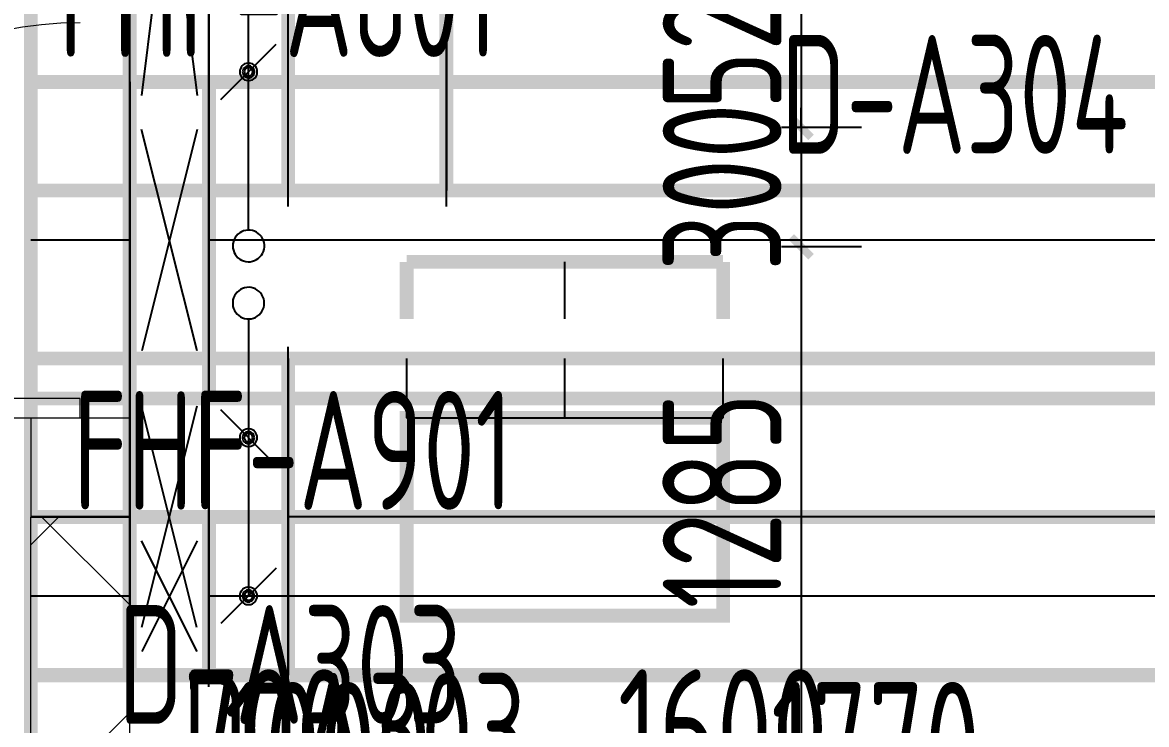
# Model space of a CAD drawing. Extents: x 4 to 13611208, y -605838 to 574722.
# Drawn here: x 13248726 to 13251567, y 198185 to 199960 of the extents above; entities that cross this region are included whole.
import ezdxf

# ---------------------------------------------------------------- set-up
doc = ezdxf.new("R2010")
doc.units = 0
doc.header["$LTSCALE"] = 1000
doc.header["$MEASUREMENT"] = 0
doc.linetypes.add('CENTER2', pattern=[28.575, 19.05, -3.175, 3.175, -3.175])
doc.linetypes.add('DASH', pattern=[0.35, 0.25, -0.1])
for name, color, linetype in [('DUCT-D-P标注', 7, 'Continuous'), ('DUCT-K-P中心线', 5, 'CENTER2'), ('DUCT-K-P标注', 7, 'Continuous'), ('DUCT-K-P法兰', 2, 'Continuous'), ('DUCT-K-P管', 191, 'Continuous'), ('DUCT-K-P管端线', 2, 'Continuous'), ('DUCT-K-P阀门', 7, 'Continuous'), ('DUCT-X-P标注', 7, 'Continuous'), ('DUCT-X-S中心线', 5, 'CENTER2'), ('DUCT-X-S标注', 7, 'Continuous'), ('DUCT-X-S法兰', 4, 'Continuous'), ('DUCT-X-S管', 3, 'Continuous'), ('DUCT-X-S管端线', 4, 'Continuous'), ('DUCT-X-S阀门', 7, 'Continuous'), ('Hvac-Hide', 8, 'Continuous'), ('SXT-标注', 7, 'Continuous')]:
    doc.layers.add(name, color=color, linetype=linetype)
doc.layers.add('建筑底图', color=8, linetype='Continuous', lineweight=13)
doc.styles.add('67', font='gbenor.shx', dxfattribs={"width": 0.7, "bigfont": 'hztxt.shx'})
doc.styles.add('du', font='gbenor.shx', dxfattribs={"width": 0.8, "bigfont": 'hztxt.shx'})
doc.dimstyles.new('67', dxfattribs={"dimscale": 100, "dimtxt": 3, "dimasz": 0.5, "dimexe": 0.5, "dimexo": 2, "dimgap": 0.5, "dimtad": 2, "dimdec": 0, "dimrnd": 5, "dimzin": 0, "dimdsep": 46, "dimtxsty": 'du', "dimblk": 'ARCHTICK', "dimcen": 0, "dimdle": 0.5, "dimclrd": 256, "dimclre": 256, "dimclrt": 256, "dimazin": 0, "dimtfac": 1, "dimtdec": 0, "dimtix": 1, "dimtmove": 2, "dimatfit": 3, "dimfxl": 100, "dimtolj": 1, "dimtzin": 0, "dimlwd": -1, "dimlwe": -1, "dimarcsym": 0})

# ---------------------------------------------------------------- blocks, each defined once
blk = doc.blocks.new('$DorLib2D$00000001')
for p, q in [((0.45, 0.975), (0.5, 0.975)), ((0.45, 0), (0.45, 0.975)), ((0.5, 0), (0.5, 0.975)), ((0.5, 0), (0.45, 0))]:
    blk.add_line(p, q)
at = {"lineweight": 13}
blk.add_arc((0.475, 0), 0.975, 91.4693, 180, dxfattribs=at)
blk = doc.blocks.new('_FZH')
blk.add_lwpolyline([(-0.5, -0.5), (0.5, -0.5), (0.5, 0.5), (-0.5, 0.5)], close=True)
blk = doc.blocks.new('fexeddd')
at = {"layer": 'DUCT-X-P标注', "style": '67', "width": 0.75}
blk.add_attdef('5', (1914438.9, -211969.3), '', height=300, dxfattribs=at)
blk = doc.blocks.new('_ArchTick')
at = {"color": 0, "linetype": 'ByBlock', "const_width": 0.4}
blk.add_lwpolyline([(-0.5, -0.5), (0.5, 0.5)], dxfattribs=at)
blk = doc.blocks.new('*D841')
at = {"layer": 'DUCT-X-P标注', "transparency": 16777216}
for p, q in [((13248997.4, 197854.5), (13248997.4, 197992.5)), ((13249998.3, 197854.5), (13249998.3, 197992.5)), ((13248947.4, 197942.5), (13250048.3, 197942.5))]:
    blk.add_line(p, q, dxfattribs=at)
at = {"layer": 'DUCT-X-P标注', "transparency": 16777216, "xscale": 50, "yscale": 50, "zscale": 50, "rotation": 180}
blk.add_blockref('_ArchTick', (13248997.4, 197942.5), dxfattribs=at)
at = {"layer": 'DUCT-X-P标注', "transparency": 16777216, "xscale": 50, "yscale": 50, "zscale": 50}
blk.add_blockref('_ArchTick', (13249998.3, 197942.5), dxfattribs=at)
at = {"layer": 'DUCT-X-P标注', "transparency": 16777216, "insert": (13249497.8, 198142.5), "char_height": 300, "attachment_point": 5, "style": 'du'}
blk.add_mtext('\\A1;1000', dxfattribs=at)
blk = doc.blocks.new('*D842')
at = {"layer": 'DUCT-X-P标注', "transparency": 16777216}
for p, q in [((13249998.3, 197854.5), (13249998.3, 197992.5)), ((13251766.8, 197854.5), (13251766.8, 197992.5)), ((13249948.3, 197942.5), (13251816.8, 197942.5))]:
    blk.add_line(p, q, dxfattribs=at)
at = {"layer": 'DUCT-X-P标注', "transparency": 16777216, "xscale": 50, "yscale": 50, "zscale": 50, "rotation": 180}
blk.add_blockref('_ArchTick', (13249998.3, 197942.5), dxfattribs=at)
at = {"layer": 'DUCT-X-P标注', "transparency": 16777216, "xscale": 50, "yscale": 50, "zscale": 50}
blk.add_blockref('_ArchTick', (13251766.8, 197942.5), dxfattribs=at)
at = {"layer": 'DUCT-X-P标注', "transparency": 16777216, "insert": (13250882.5, 198142.5), "char_height": 300, "attachment_point": 5, "style": 'du'}
blk.add_mtext('\\A1;1770', dxfattribs=at)
blk = doc.blocks.new('*D880')
at = {"layer": 'DUCT-X-P标注', "transparency": 16777216}
for p, q in [((13248344, 201159.5), (13248344, 199359.2)), ((13248547.4, 201109.5), (13248294, 201109.5)), ((13248547.4, 199409.2), (13248294, 199409.2))]:
    blk.add_line(p, q, dxfattribs=at)
at = {"layer": 'DUCT-X-P标注', "transparency": 16777216, "xscale": 50, "yscale": 50, "zscale": 50}
for p, rotation in [((13248344, 201109.5), 90), ((13248344, 199409.2), 270)]:
    blk.add_blockref('_ArchTick', p, dxfattribs=dict(at, rotation=rotation))
at = {"layer": 'DUCT-X-P标注', "transparency": 16777216, "insert": (13248144, 200259.4), "char_height": 300, "attachment_point": 5, "rotation": 90, "style": 'du'}
blk.add_mtext('\\A1;1700', dxfattribs=at)
blk = doc.blocks.new('*D886')
at = {"layer": 'DUCT-K-P标注', "transparency": 16777216}
for p, q in [((13248997.2, 198110.1), (13248997.2, 197934)), ((13250097.3, 198110.1), (13250097.3, 197934)), ((13248947.2, 197984), (13250147.3, 197984))]:
    blk.add_line(p, q, dxfattribs=at)
at = {"layer": 'DUCT-K-P标注', "transparency": 16777216, "xscale": 50, "yscale": 50, "zscale": 50, "rotation": 180}
blk.add_blockref('_ArchTick', (13248997.2, 197984), dxfattribs=at)
at = {"layer": 'DUCT-K-P标注', "transparency": 16777216, "xscale": 50, "yscale": 50, "zscale": 50}
blk.add_blockref('_ArchTick', (13250097.3, 197984), dxfattribs=at)
at = {"layer": 'DUCT-K-P标注', "transparency": 16777216, "insert": (13249547.2, 197784), "char_height": 300, "attachment_point": 5, "style": 'du'}
blk.add_mtext('\\A1;1100', dxfattribs=at)
blk = doc.blocks.new('*D887')
at = {"layer": 'DUCT-K-P标注', "transparency": 16777216}
for p, q in [((13250097.3, 198110.1), (13250097.3, 197934)), ((13251998.4, 198110.1), (13251998.4, 197934)), ((13250047.3, 197984), (13252048.4, 197984))]:
    blk.add_line(p, q, dxfattribs=at)
at = {"layer": 'DUCT-K-P标注', "transparency": 16777216, "xscale": 50, "yscale": 50, "zscale": 50, "rotation": 180}
blk.add_blockref('_ArchTick', (13250097.3, 197984), dxfattribs=at)
at = {"layer": 'DUCT-K-P标注', "transparency": 16777216, "xscale": 50, "yscale": 50, "zscale": 50}
blk.add_blockref('_ArchTick', (13251998.4, 197984), dxfattribs=at)
at = {"layer": 'DUCT-K-P标注', "transparency": 16777216, "insert": (13251047.8, 197784), "char_height": 300, "attachment_point": 5, "style": 'du'}
blk.add_mtext('\\A1;1900', dxfattribs=at)
blk = doc.blocks.new('*D894')
at = {"layer": 'DUCT-K-P标注', "transparency": 16777216}
for p, q in [((13248315.5, 200384.7), (13248315.5, 198659.5)), ((13248547.4, 200334.7), (13248265.5, 200334.7)), ((13248547.4, 198709.5), (13248265.5, 198709.5))]:
    blk.add_line(p, q, dxfattribs=at)
at = {"layer": 'DUCT-K-P标注', "transparency": 16777216, "xscale": 50, "yscale": 50, "zscale": 50}
for p, rotation in [((13248315.5, 200334.7), 90), ((13248315.5, 198709.5), 270)]:
    blk.add_blockref('_ArchTick', p, dxfattribs=dict(at, rotation=rotation))
at = {"layer": 'DUCT-K-P标注', "transparency": 16777216, "insert": (13248115.5, 199522.1), "char_height": 300, "attachment_point": 5, "rotation": 90, "style": 'du'}
blk.add_mtext('\\A1;1625', dxfattribs=at)
blk = doc.blocks.new('*D933')
at = {"layer": 'DUCT-D-P标注', "transparency": 16777216}
for p, q in [((13248997.4, 197809.5), (13248997.4, 198024.5)), ((13249696, 197809.5), (13249696, 198024.5)), ((13248947.4, 197974.5), (13249746, 197974.5))]:
    blk.add_line(p, q, dxfattribs=at)
at = {"layer": 'DUCT-D-P标注', "transparency": 16777216, "xscale": 50, "yscale": 50, "zscale": 50, "rotation": 180}
blk.add_blockref('_ArchTick', (13248997.4, 197974.5), dxfattribs=at)
at = {"layer": 'DUCT-D-P标注', "transparency": 16777216, "xscale": 50, "yscale": 50, "zscale": 50}
blk.add_blockref('_ArchTick', (13249696, 197974.5), dxfattribs=at)
at = {"layer": 'DUCT-D-P标注', "transparency": 16777216, "insert": (13249346.7, 198174.5), "char_height": 300, "attachment_point": 5, "style": 'du'}
blk.add_mtext('\\A1;700', dxfattribs=at)
blk = doc.blocks.new('*D934')
at = {"layer": 'DUCT-D-P标注', "transparency": 16777216}
for p, q in [((13249696, 197809.5), (13249696, 198024.5)), ((13251296.4, 197809.5), (13251296.4, 198024.5)), ((13249646, 197974.5), (13251346.4, 197974.5))]:
    blk.add_line(p, q, dxfattribs=at)
at = {"layer": 'DUCT-D-P标注', "transparency": 16777216, "xscale": 50, "yscale": 50, "zscale": 50, "rotation": 180}
blk.add_blockref('_ArchTick', (13249696, 197974.5), dxfattribs=at)
at = {"layer": 'DUCT-D-P标注', "transparency": 16777216, "xscale": 50, "yscale": 50, "zscale": 50}
blk.add_blockref('_ArchTick', (13251296.4, 197974.5), dxfattribs=at)
at = {"layer": 'DUCT-D-P标注', "transparency": 16777216, "insert": (13250496.2, 198174.5), "char_height": 300, "attachment_point": 5, "style": 'du'}
blk.add_mtext('\\A1;1600', dxfattribs=at)
blk = doc.blocks.new('*D935')
at = {"layer": 'DUCT-D-P标注', "transparency": 16777216}
for p, q in [((13251296.4, 197809.5), (13251296.4, 198024.5)), ((13252897, 197809.5), (13252897, 198024.5)), ((13251246.4, 197974.5), (13252947, 197974.5))]:
    blk.add_line(p, q, dxfattribs=at)
at = {"layer": 'DUCT-D-P标注', "transparency": 16777216, "xscale": 50, "yscale": 50, "zscale": 50, "rotation": 180}
blk.add_blockref('_ArchTick', (13251296.4, 197974.5), dxfattribs=at)
at = {"layer": 'DUCT-D-P标注', "transparency": 16777216, "xscale": 50, "yscale": 50, "zscale": 50}
blk.add_blockref('_ArchTick', (13252897, 197974.5), dxfattribs=at)
at = {"layer": 'DUCT-D-P标注', "transparency": 16777216, "insert": (13252096.7, 198174.5), "char_height": 300, "attachment_point": 5, "style": 'du'}
blk.add_mtext('\\A1;1600', dxfattribs=at)
blk = doc.blocks.new('*D1850')
at = {"layer": 'SXT-标注', "transparency": 16777216}
for p, q in [((13250694.7, 200261.6), (13250694.7, 199644.1)), ((13250847.3, 200211.6), (13250644.7, 200211.6)), ((13250847.3, 199694.1), (13250644.7, 199694.1))]:
    blk.add_line(p, q, dxfattribs=at)
at = {"layer": 'SXT-标注', "transparency": 16777216, "xscale": 50, "yscale": 50, "zscale": 50}
for p, rotation in [((13250694.7, 200211.6), 90), ((13250694.7, 199694.1), 270)]:
    blk.add_blockref('_ArchTick', p, dxfattribs=dict(at, rotation=rotation))
at = {"layer": 'SXT-标注', "transparency": 16777216, "insert": (13250494.7, 199952.8), "char_height": 300, "attachment_point": 5, "rotation": 90, "style": 'du'}
blk.add_mtext('\\A1;520', dxfattribs=at)
blk = doc.blocks.new('*D1851')
at = {"layer": 'SXT-标注', "transparency": 16777216}
for p, q in [((13250694.7, 199694.1), (13250694.7, 199744.1)), ((13250847.3, 199694.1), (13250644.7, 199694.1)), ((13250694.7, 199694.1), (13250694.7, 199392.4)), ((13250847.3, 199392.4), (13250644.7, 199392.4)), ((13250694.7, 199392.4), (13250694.7, 199342.4))]:
    blk.add_line(p, q, dxfattribs=at)
at = {"layer": 'SXT-标注', "transparency": 16777216, "xscale": 50, "yscale": 50, "zscale": 50}
for p, rotation in [((13250694.7, 199694.1), 270), ((13250694.7, 199392.4), 90)]:
    blk.add_blockref('_ArchTick', p, dxfattribs=dict(at, rotation=rotation))
at = {"layer": 'SXT-标注', "transparency": 16777216, "insert": (13250494.7, 199543.2), "char_height": 300, "attachment_point": 5, "rotation": 90, "style": 'du'}
blk.add_mtext('\\A1;300', dxfattribs=at)
blk = doc.blocks.new('*D1852')
at = {"layer": 'SXT-标注', "transparency": 16777216}
for p, q in [((13250694.7, 199442.4), (13250694.7, 198059.5)), ((13250847.3, 199392.4), (13250644.7, 199392.4)), ((13250847.3, 198109.5), (13250644.7, 198109.5))]:
    blk.add_line(p, q, dxfattribs=at)
at = {"layer": 'SXT-标注', "transparency": 16777216, "xscale": 50, "yscale": 50, "zscale": 50}
for p, rotation in [((13250694.7, 199392.4), 90), ((13250694.7, 198109.5), 270)]:
    blk.add_blockref('_ArchTick', p, dxfattribs=dict(at, rotation=rotation))
at = {"layer": 'SXT-标注', "transparency": 16777216, "insert": (13250494.7, 198750.9), "char_height": 300, "attachment_point": 5, "rotation": 90, "style": 'du'}
blk.add_mtext('\\A1;1285', dxfattribs=at)
blk = doc.blocks.new('*D1886')
at = {"layer": 'DUCT-X-S标注', "transparency": 16777216}
for p, q in [((13248997.4, 200287.1), (13248997.4, 200376.4)), ((13252497, 200131.1), (13252497, 200376.4)), ((13252547, 200326.4), (13248947.4, 200326.4))]:
    blk.add_line(p, q, dxfattribs=at)
at = {"layer": 'DUCT-X-S标注', "transparency": 16777216, "xscale": 50, "yscale": 50, "zscale": 50, "rotation": 180}
blk.add_blockref('_ArchTick', (13248997.4, 200326.4), dxfattribs=at)
at = {"layer": 'DUCT-X-S标注', "transparency": 16777216, "xscale": 50, "yscale": 50, "zscale": 50}
blk.add_blockref('_ArchTick', (13252497, 200326.4), dxfattribs=at)
at = {"layer": 'DUCT-X-S标注', "transparency": 16777216, "insert": (13250747.2, 200526.4), "char_height": 300, "attachment_point": 5, "style": 'du'}
blk.add_mtext('\\A1;3500', dxfattribs=at)
blk = doc.blocks.new('*D1890')
at = {"layer": 'DUCT-X-P标注', "transparency": 16777216}
for p, q in [((13248344, 199459.2), (13248344, 198459.5)), ((13248547.4, 199409.2), (13248294, 199409.2)), ((13248547.4, 198509.5), (13248294, 198509.5))]:
    blk.add_line(p, q, dxfattribs=at)
at = {"layer": 'DUCT-X-P标注', "transparency": 16777216, "xscale": 50, "yscale": 50, "zscale": 50}
for p, rotation in [((13248344, 199409.2), 90), ((13248344, 198509.5), 270)]:
    blk.add_blockref('_ArchTick', p, dxfattribs=dict(at, rotation=rotation))
at = {"layer": 'DUCT-X-P标注', "transparency": 16777216, "insert": (13248144, 198959.4), "char_height": 300, "attachment_point": 5, "rotation": 90, "style": 'du'}
blk.add_mtext('\\A1;900', dxfattribs=at)

msp = doc.modelspace()

# ---------------------------------------------------------------- hatches: boundary and pattern name
at = {"layer": '建筑底图'}
h = msp.add_hatch(dxfattribs=at)
h.set_pattern_fill('ANSI37', color=8, scale=300, style=0)
h.set_pattern_definition([(45, (0, 0), (-336.759605, 336.759605), []), (135, (0, 0), (-336.759605, -336.759605), [])])
h.paths.add_polyline_path([(13248997.4, 198709.5), (13248747.4, 198709.5), (13248747.4, 198109.5), (13248997.4, 198109.5)])

# ---------------------------------------------------------------- linework, layer by layer
at = {"layer": 'DUCT-D-P标注', "const_width": 35}
msp.add_lwpolyline([(13248747.4, 201709.5), (13243797.4, 201709.5), (13243797.4, 201609.5), (13237797.4, 201609.5), (13237797.4, 186509.5), (13244997.4, 186509.5), (13244997.4, 187934.5), (13248747.4, 187934.5), (13248747.4, 201709.5)], dxfattribs=at)
at = {"layer": 'DUCT-K-P中心线'}
for p, q in [((13250097.3, 199210.1), (13250097.3, 199354.4)), ((13248997.2, 198710.1), (13248747.4, 198710.1)), ((13251998.4, 198710.1), (13249397.8, 198710.1))]:
    msp.add_line(p, q, dxfattribs=at)
at = {"layer": 'DUCT-K-P标注', "const_width": 35}
msp.add_lwpolyline([(13248747.4, 201709.5), (13243797.4, 201709.5), (13243797.4, 201609.5), (13237797.4, 201609.5), (13237797.4, 186509.5), (13244997.4, 186509.5), (13244997.4, 187934.5), (13248747.4, 187934.5), (13248747.4, 201709.5)], dxfattribs=at)
at = {"layer": 'DUCT-K-P法兰'}
for p, q in [((13248997.5, 199494.7), (13248997.5, 201174.7)), ((13249197.7, 199494.7), (13249197.7, 201174.7)), ((13249397.9, 199494.7), (13249397.9, 201174.7)), ((13249797.6, 201174.7), (13249797.6, 199494.7)), ((13248997.3, 198280.1), (13248997.3, 199140.1)), ((13249197.5, 198280.1), (13249197.5, 199140.1)), ((13249397.7, 198280.1), (13249397.7, 199140.1))]:
    msp.add_line(p, q, dxfattribs=at)
at = {"layer": 'DUCT-K-P法兰', "color": 18, "true_color": 0x000000}
for p in [(13248997.2, 198710.1, 4500), (13248997.4, 198710.1, 4500), (13249197.4, 198710.1, 4500), (13249197.6, 198710.1, 4500), (13249397.6, 198710.1, 4500), (13249397.8, 198710.1, 4500)]:
    msp.add_point(p, dxfattribs=at)
at = {"layer": 'DUCT-K-P管', "const_width": 35}
for points in [[(13248747.4, 201134.7), (13248747.4, 199534.7)], [(13248997.4, 199534.7), (13248997.4, 201134.7)], [(13249398, 201134.7), (13249398, 199534.7)], [(13249797.5, 199534.7), (13249797.5, 201134.7)], [(13248747.4, 199534.7), (13248997.4, 199534.7)], [(13249197.6, 199534.7), (13248997.6, 199534.7)], [(13249397.8, 199534.7), (13249197.8, 199534.7)], [(13249398, 199534.7), (13249797.5, 199534.7)], [(13249797.7, 199534.7), (13252297.7, 199534.7)], [(13250497.3, 199354.4), (13249697.3, 199354.4)], [(13249697.3, 199354.4), (13249697.3, 199210.1)], [(13250497.3, 199210.1), (13250497.3, 199354.4)], [(13248997.2, 199110.1), (13248747.4, 199110.1)], [(13248747.4, 199110.1), (13248747.4, 198310.1)], [(13248997.2, 198310.1), (13248997.2, 199110.1)], [(13248997.4, 199110.1), (13249197.4, 199110.1)], [(13249197.6, 199110.1), (13249397.6, 199110.1)], [(13251998.4, 199110.1), (13249397.8, 199110.1)], [(13249397.8, 199110.1), (13249397.8, 198310.1)], [(13248747.4, 198310.1), (13248997.2, 198310.1)], [(13249197.4, 198310.1), (13248997.4, 198310.1)], [(13249397.6, 198310.1), (13249197.6, 198310.1)], [(13249397.8, 198310.1), (13251998.4, 198310.1)]]:
    msp.add_lwpolyline(points, dxfattribs=at)
at = {"layer": 'DUCT-K-P管', "color": 8, "const_width": 35, "elevation": 4500}
msp.add_lwpolyline([(13249697.3, 198960.1), (13250497.3, 198960.1), (13250497.3, 198460.1), (13249697.3, 198460.1)], close=True, dxfattribs=at)
at = {"layer": 'DUCT-K-P管端线'}
for p, q in [((13248997.6, 199534.7), (13248997.6, 201134.7)), ((13249197.6, 199534.7), (13249197.6, 201134.7)), ((13249197.8, 199534.7), (13249197.8, 201134.7)), ((13249397.8, 199534.7), (13249397.8, 201134.7)), ((13249797.7, 201134.7), (13249797.7, 199534.7)), ((13248997.4, 199110.1), (13248997.4, 198310.1)), ((13249197.4, 199110.1), (13249197.4, 198310.1)), ((13249197.6, 199110.1), (13249197.6, 198310.1)), ((13249397.6, 199110.1), (13249397.6, 198310.1))]:
    msp.add_line(p, q, dxfattribs=at)
at = {"layer": 'DUCT-K-P阀门'}
for p, q in [((13249027.5, 200894.6), (13249167.6, 199774.9)), ((13249027.6, 199774.7), (13249167.6, 200894.7)), ((13249297.8, 199834.7), (13249297.8, 200834.7)), ((13249297.8, 199534.7), (13249297.8, 200334.7)), ((13249227.8, 199764.7), (13249367.8, 199904.7)), ((13249278.9, 199846.4), (13249277.1, 199842.7)), ((13249281.4, 199849.7), (13249278.9, 199846.4)), ((13249284.4, 199852.4), (13249281.4, 199849.7)), ((13249287.9, 199854.6), (13249284.4, 199852.4)), ((13249289.1, 199846.9), (13249286.9, 199845.1)), ((13249291.7, 199856), (13249287.9, 199854.6)), ((13249291.5, 199848.4), (13249289.1, 199846.9)), ((13249294.2, 199849.3), (13249291.5, 199848.4)), ((13249295.7, 199856.8), (13249291.7, 199856)), ((13249297.1, 199849.7), (13249294.2, 199849.3)), ((13249299.8, 199856.8), (13249295.7, 199856.8)), ((13249299.9, 199849.6), (13249297.1, 199849.7)), ((13249303.8, 199856), (13249299.8, 199856.8)), ((13249302.7, 199848.9), (13249299.9, 199849.6)), ((13249305.3, 199847.7), (13249302.7, 199848.9)), ((13249307.6, 199854.6), (13249303.8, 199856)), ((13249307.6, 199846.1), (13249305.3, 199847.7)), ((13249311.1, 199852.4), (13249307.6, 199854.6)), ((13249309.6, 199844), (13249307.6, 199846.1)), ((13249314.1, 199849.7), (13249311.1, 199852.4)), ((13249316.6, 199846.4), (13249314.1, 199849.7)), ((13249318.4, 199842.7), (13249316.6, 199846.4)), ((13249276, 199838.8), (13249275.6, 199834.7)), ((13249275.6, 199834.7), (13249276, 199830.7)), ((13249277.1, 199842.7), (13249276, 199838.8)), ((13249276, 199830.7), (13249277.1, 199826.7)), ((13249277.1, 199826.7), (13249278.9, 199823.1)), ((13249278.9, 199823.1), (13249281.4, 199819.8)), ((13249281.4, 199819.8), (13249284.4, 199817)), ((13249283, 199837.6), (13249282.8, 199834.7)), ((13249282.8, 199834.7), (13249283, 199831.9)), ((13249283.8, 199840.3), (13249283, 199837.6)), ((13249283, 199831.9), (13249283.8, 199829.1)), ((13249285.1, 199842.8), (13249283.8, 199840.3)), ((13249283.8, 199829.1), (13249285.1, 199826.6)), ((13249286.9, 199845.1), (13249285.1, 199842.8)), ((13249285.1, 199826.6), (13249286.9, 199824.4)), ((13249286.9, 199824.4), (13249289.1, 199822.5)), ((13249287.2, 199836.8), (13249287, 199834.7)), ((13249287, 199834.7), (13249287.2, 199832.7)), ((13249287.8, 199838.7), (13249287.2, 199836.8)), ((13249287.2, 199832.7), (13249287.8, 199830.7)), ((13249288.7, 199840.5), (13249287.8, 199838.7)), ((13249287.8, 199830.7), (13249288.7, 199828.9)), ((13249290, 199842.1), (13249288.7, 199840.5)), ((13249288.7, 199828.9), (13249290, 199827.3)), ((13249289.1, 199822.5), (13249291.5, 199821.1)), ((13249291.5, 199843.5), (13249290, 199842.1)), ((13249290, 199827.3), (13249291.5, 199826)), ((13249293.3, 199844.5), (13249291.5, 199843.5)), ((13249291.5, 199826), (13249293.3, 199825)), ((13249291.5, 199821.1), (13249294.2, 199820.1)), ((13249295.2, 199845.2), (13249293.3, 199844.5)), ((13249293.3, 199825), (13249295.2, 199824.3)), ((13249294.2, 199820.1), (13249297.1, 199819.7)), ((13249297.3, 199845.4), (13249295.2, 199845.2)), ((13249295.2, 199824.3), (13249297.3, 199824)), ((13249297.1, 199819.7), (13249299.9, 199819.9)), ((13249299.3, 199845.3), (13249297.3, 199845.4)), ((13249297.3, 199824), (13249299.3, 199824.1)), ((13249301.3, 199844.9), (13249299.3, 199845.3)), ((13249299.3, 199824.1), (13249301.3, 199824.6)), ((13249299.9, 199819.9), (13249302.7, 199820.5)), ((13249303.1, 199844), (13249301.3, 199844.9)), ((13249301.3, 199824.6), (13249303.1, 199825.4)), ((13249302.7, 199820.5), (13249305.3, 199821.7)), ((13249304.8, 199842.8), (13249303.1, 199844)), ((13249303.1, 199825.4), (13249304.8, 199826.6)), ((13249306.2, 199841.4), (13249304.8, 199842.8)), ((13249304.8, 199826.6), (13249306.2, 199828.1)), ((13249305.3, 199821.7), (13249307.6, 199823.4)), ((13249307.3, 199839.6), (13249306.2, 199841.4)), ((13249306.2, 199828.1), (13249307.3, 199829.8)), ((13249308.1, 199837.7), (13249307.3, 199839.6)), ((13249307.3, 199829.8), (13249308.1, 199831.7)), ((13249307.6, 199823.4), (13249309.6, 199825.4)), ((13249308.4, 199835.7), (13249308.1, 199837.7)), ((13249308.1, 199831.7), (13249308.4, 199833.7)), ((13249308.4, 199833.7), (13249308.4, 199835.7)), ((13249311.1, 199841.6), (13249309.6, 199844)), ((13249309.6, 199825.4), (13249311.1, 199827.8)), ((13249312.2, 199839), (13249311.1, 199841.6)), ((13249311.1, 199827.8), (13249312.2, 199830.5)), ((13249311.1, 199817), (13249314.1, 199819.8)), ((13249312.7, 199836.2), (13249312.2, 199839)), ((13249312.2, 199830.5), (13249312.7, 199833.3)), ((13249312.7, 199833.3), (13249312.7, 199836.2)), ((13249314.1, 199819.8), (13249316.6, 199823.1)), ((13249316.6, 199823.1), (13249318.4, 199826.7)), ((13249319.5, 199838.8), (13249318.4, 199842.7)), ((13249318.4, 199826.7), (13249319.5, 199830.7)), ((13249319.9, 199834.7), (13249319.5, 199838.8)), ((13249319.5, 199830.7), (13249319.9, 199834.7)), ((13249284.4, 199817), (13249287.9, 199814.9)), ((13249287.9, 199814.9), (13249291.7, 199813.4)), ((13249291.7, 199813.4), (13249295.7, 199812.7)), ((13249295.7, 199812.7), (13249299.8, 199812.7)), ((13249299.8, 199812.7), (13249303.8, 199813.4)), ((13249303.8, 199813.4), (13249307.6, 199814.9)), ((13249307.6, 199814.9), (13249311.1, 199817)), ((13249297.8, 199434.7), (13249297.8, 199534.7)), ((13249267.1, 199420.4), (13249263.8, 199415.9)), ((13249271, 199424.4), (13249267.1, 199420.4)), ((13249275.4, 199427.9), (13249271, 199424.4)), ((13249280.2, 199430.7), (13249275.4, 199427.9)), ((13249285.4, 199432.8), (13249280.2, 199430.7)), ((13249290.8, 199434.1), (13249285.4, 199432.8)), ((13249296.4, 199434.7), (13249290.8, 199434.1)), ((13249301.9, 199434.5), (13249296.4, 199434.7)), ((13249307.4, 199433.5), (13249301.9, 199434.5)), ((13249312.8, 199431.8), (13249307.4, 199433.5)), ((13249317.8, 199429.4), (13249312.8, 199431.8)), ((13249322.4, 199426.2), (13249317.8, 199429.4)), ((13249326.5, 199422.5), (13249322.4, 199426.2)), ((13249330.1, 199418.2), (13249326.5, 199422.5)), ((13249258.2, 199400.3), (13249257.8, 199394.7)), ((13249257.8, 199394.7), (13249258.2, 199389.2)), ((13249259.3, 199405.7), (13249258.2, 199400.3)), ((13249261.2, 199411), (13249259.3, 199405.7)), ((13249263.8, 199415.9), (13249261.2, 199411)), ((13249333.1, 199413.5), (13249330.1, 199418.2)), ((13249335.4, 199408.4), (13249333.1, 199413.5)), ((13249336.9, 199403), (13249335.4, 199408.4)), ((13249337.7, 199397.5), (13249336.9, 199403)), ((13249336.9, 199386.4), (13249337.7, 199391.9)), ((13249337.7, 199391.9), (13249337.7, 199397.5)), ((13249258.2, 199389.2), (13249259.3, 199383.7)), ((13249259.3, 199383.7), (13249261.2, 199378.5)), ((13249261.2, 199378.5), (13249263.8, 199373.5)), ((13249263.8, 199373.5), (13249267.1, 199369)), ((13249267.1, 199369), (13249271, 199365)), ((13249271, 199365), (13249275.4, 199361.6)), ((13249317.8, 199360.1), (13249322.4, 199363.2)), ((13249322.4, 199363.2), (13249326.5, 199366.9)), ((13249326.5, 199366.9), (13249330.1, 199371.2)), ((13249330.1, 199371.2), (13249333.1, 199375.9)), ((13249333.1, 199375.9), (13249335.4, 199381)), ((13249335.4, 199381), (13249336.9, 199386.4)), ((13249275.4, 199361.6), (13249280.2, 199358.8)), ((13249280.2, 199358.8), (13249285.4, 199356.7)), ((13249285.4, 199356.7), (13249290.8, 199355.3)), ((13249290.8, 199355.3), (13249296.4, 199354.7)), ((13249296.4, 199354.7), (13249301.9, 199354.9)), ((13249301.9, 199354.9), (13249307.4, 199355.9)), ((13249307.4, 199355.9), (13249312.8, 199357.6)), ((13249312.8, 199357.6), (13249317.8, 199360.1)), ((13249268.8, 199277.9), (13249265.2, 199273.6)), ((13249272.9, 199281.6), (13249268.8, 199277.9)), ((13249277.6, 199284.8), (13249272.9, 199281.6)), ((13249282.6, 199287.2), (13249277.6, 199284.8)), ((13249287.9, 199288.9), (13249282.6, 199287.2)), ((13249293.4, 199289.9), (13249287.9, 199288.9)), ((13249299, 199290.1), (13249293.4, 199289.9)), ((13249304.5, 199289.5), (13249299, 199290.1)), ((13249309.9, 199288.2), (13249304.5, 199289.5)), ((13249315.1, 199286.1), (13249309.9, 199288.2)), ((13249319.9, 199283.3), (13249315.1, 199286.1)), ((13249324.3, 199279.8), (13249319.9, 199283.3)), ((13249328.2, 199275.8), (13249324.3, 199279.8)), ((13249258.4, 199258.4), (13249257.7, 199252.9)), ((13249257.7, 199252.9), (13249257.7, 199247.3)), ((13249260, 199263.8), (13249258.4, 199258.4)), ((13249262.2, 199268.9), (13249260, 199263.8)), ((13249265.2, 199273.6), (13249262.2, 199268.9)), ((13249331.5, 199271.3), (13249328.2, 199275.8)), ((13249334.1, 199266.4), (13249331.5, 199271.3)), ((13249336, 199261.1), (13249334.1, 199266.4)), ((13249337.2, 199255.7), (13249336, 199261.1)), ((13249337.6, 199250.1), (13249337.2, 199255.7)), ((13249337.2, 199244.5), (13249337.6, 199250.1)), ((13249257.7, 199247.3), (13249258.4, 199241.8)), ((13249258.4, 199241.8), (13249260, 199236.4)), ((13249260, 199236.4), (13249262.2, 199231.3)), ((13249262.2, 199231.3), (13249265.2, 199226.6)), ((13249265.2, 199226.6), (13249268.8, 199222.3)), ((13249268.8, 199222.3), (13249272.9, 199218.6)), ((13249324.3, 199220.4), (13249328.2, 199224.4)), ((13249328.2, 199224.4), (13249331.5, 199228.9)), ((13249331.5, 199228.9), (13249334.1, 199233.8)), ((13249334.1, 199233.8), (13249336, 199239.1)), ((13249336, 199239.1), (13249337.2, 199244.5)), ((13249272.9, 199218.6), (13249277.6, 199215.5)), ((13249277.6, 199215.5), (13249282.6, 199213)), ((13249282.6, 199213), (13249287.9, 199211.3)), ((13249287.9, 199211.3), (13249293.4, 199210.3)), ((13249293.4, 199210.3), (13249299, 199210.1)), ((13249297.6, 199210.1), (13249297.6, 199110.1)), ((13249299, 199210.1), (13249304.5, 199210.7)), ((13249304.5, 199210.7), (13249309.9, 199212.1)), ((13249309.9, 199212.1), (13249315.1, 199214.2)), ((13249315.1, 199214.2), (13249319.9, 199217)), ((13249319.9, 199217), (13249324.3, 199220.4)), ((13249297.6, 199110.1), (13249297.6, 198710.1)), ((13249167.4, 198430.2), (13249027.3, 198990)), ((13249167.4, 198990.1), (13249027.4, 198430.1)), ((13249367.6, 198840.1), (13249227.6, 198980.1)), ((13249275.8, 198914.2), (13249275.4, 198910.1)), ((13249275.4, 198910.1), (13249275.8, 198906)), ((13249276.9, 198918.1), (13249275.8, 198914.2)), ((13249278.7, 198921.8), (13249276.9, 198918.1)), ((13249281.2, 198925), (13249278.7, 198921.8)), ((13249284.2, 198927.8), (13249281.2, 198925)), ((13249283.2, 198914.3), (13249282.6, 198911.5)), ((13249282.6, 198911.5), (13249282.6, 198908.7)), ((13249282.6, 198908.7), (13249283.2, 198905.9)), ((13249284.2, 198917), (13249283.2, 198914.3)), ((13249287.7, 198929.9), (13249284.2, 198927.8)), ((13249285.8, 198919.4), (13249284.2, 198917)), ((13249287.7, 198921.5), (13249285.8, 198919.4)), ((13249287.3, 198913.1), (13249286.9, 198911.1)), ((13249286.9, 198911.1), (13249286.9, 198909.1)), ((13249286.9, 198909.1), (13249287.3, 198907.1)), ((13249288, 198915), (13249287.3, 198913.1)), ((13249291.5, 198931.4), (13249287.7, 198929.9)), ((13249290.1, 198923.1), (13249287.7, 198921.5)), ((13249289.1, 198916.7), (13249288, 198915)), ((13249290.5, 198918.2), (13249289.1, 198916.7)), ((13249292.7, 198924.3), (13249290.1, 198923.1)), ((13249292.2, 198919.4), (13249290.5, 198918.2)), ((13249295.5, 198932.2), (13249291.5, 198931.4)), ((13249294.1, 198920.3), (13249292.2, 198919.4)), ((13249295.4, 198925), (13249292.7, 198924.3)), ((13249296, 198920.7), (13249294.1, 198920.3)), ((13249298.3, 198925.1), (13249295.4, 198925)), ((13249299.6, 198932.2), (13249295.5, 198932.2)), ((13249298.1, 198920.8), (13249296, 198920.7)), ((13249297.6, 198910.1), (13249297.6, 198510.1)), ((13249300.1, 198920.5), (13249298.1, 198920.8)), ((13249301.1, 198924.7), (13249298.3, 198925.1)), ((13249303.6, 198931.4), (13249299.6, 198932.2)), ((13249302, 198919.9), (13249300.1, 198920.5)), ((13249303.8, 198923.8), (13249301.1, 198924.7)), ((13249303.8, 198918.9), (13249302, 198919.9)), ((13249307.4, 198929.9), (13249303.6, 198931.4)), ((13249306.3, 198922.3), (13249303.8, 198923.8)), ((13249305.3, 198917.5), (13249303.8, 198918.9)), ((13249306.6, 198915.9), (13249305.3, 198917.5)), ((13249308.4, 198920.5), (13249306.3, 198922.3)), ((13249307.5, 198914.1), (13249306.6, 198915.9)), ((13249310.9, 198927.8), (13249307.4, 198929.9)), ((13249308.1, 198912.1), (13249307.5, 198914.1)), ((13249308.3, 198910.1), (13249308.1, 198912.1)), ((13249308.1, 198908.1), (13249308.3, 198910.1)), ((13249310.2, 198918.2), (13249308.4, 198920.5)), ((13249311.5, 198915.7), (13249310.2, 198918.2)), ((13249313.9, 198925), (13249310.9, 198927.8)), ((13249312.3, 198913), (13249311.5, 198915.7)), ((13249312.6, 198910.1), (13249312.3, 198913)), ((13249312.3, 198907.3), (13249312.6, 198910.1)), ((13249316.4, 198921.8), (13249313.9, 198925)), ((13249318.2, 198918.1), (13249316.4, 198921.8)), ((13249319.3, 198914.2), (13249318.2, 198918.1)), ((13249319.7, 198910.1), (13249319.3, 198914.2)), ((13249319.3, 198906), (13249319.7, 198910.1)), ((13249275.8, 198906), (13249276.9, 198902.1)), ((13249276.9, 198902.1), (13249278.7, 198898.4)), ((13249278.7, 198898.4), (13249281.2, 198895.2)), ((13249281.2, 198895.2), (13249284.2, 198892.4)), ((13249283.2, 198905.9), (13249284.2, 198903.2)), ((13249284.2, 198903.2), (13249285.8, 198900.8)), ((13249284.2, 198892.4), (13249287.7, 198890.3)), ((13249285.8, 198900.8), (13249287.7, 198898.8)), ((13249287.3, 198907.1), (13249288, 198905.2)), ((13249287.7, 198898.8), (13249290.1, 198897.1)), ((13249287.7, 198890.3), (13249291.5, 198888.8)), ((13249288, 198905.2), (13249289.1, 198903.5)), ((13249289.1, 198903.5), (13249290.5, 198902)), ((13249290.1, 198897.1), (13249292.7, 198895.9)), ((13249290.5, 198902), (13249292.2, 198900.8)), ((13249291.5, 198888.8), (13249295.5, 198888.1)), ((13249292.2, 198900.8), (13249294.1, 198900)), ((13249292.7, 198895.9), (13249295.4, 198895.3)), ((13249294.1, 198900), (13249296, 198899.5)), ((13249295.4, 198895.3), (13249298.3, 198895.1)), ((13249295.5, 198888.1), (13249299.6, 198888.1)), ((13249296, 198899.5), (13249298.1, 198899.4)), ((13249298.1, 198899.4), (13249300.1, 198899.7)), ((13249298.3, 198895.1), (13249301.1, 198895.5)), ((13249299.6, 198888.1), (13249303.6, 198888.8)), ((13249300.1, 198899.7), (13249302, 198900.4)), ((13249301.1, 198895.5), (13249303.8, 198896.5)), ((13249302, 198900.4), (13249303.8, 198901.4)), ((13249303.6, 198888.8), (13249307.4, 198890.3)), ((13249303.8, 198901.4), (13249305.3, 198902.7)), ((13249303.8, 198896.5), (13249306.3, 198897.9)), ((13249305.3, 198902.7), (13249306.6, 198904.3)), ((13249306.3, 198897.9), (13249308.4, 198899.8)), ((13249306.6, 198904.3), (13249307.5, 198906.1)), ((13249307.4, 198890.3), (13249310.9, 198892.4)), ((13249307.5, 198906.1), (13249308.1, 198908.1)), ((13249308.4, 198899.8), (13249310.2, 198902)), ((13249310.2, 198902), (13249311.5, 198904.5)), ((13249310.9, 198892.4), (13249313.9, 198895.2)), ((13249311.5, 198904.5), (13249312.3, 198907.3)), ((13249313.9, 198895.2), (13249316.4, 198898.4)), ((13249316.4, 198898.4), (13249318.2, 198902.1)), ((13249318.2, 198902.1), (13249319.3, 198906)), ((13249367.6, 198580.1), (13249227.6, 198440.1)), ((13249275.8, 198514.2), (13249275.4, 198510.1)), ((13249276.9, 198518.1), (13249275.8, 198514.2)), ((13249278.7, 198521.8), (13249276.9, 198518.1)), ((13249281.2, 198525), (13249278.7, 198521.8)), ((13249284.2, 198527.8), (13249281.2, 198525)), ((13249283.2, 198514.3), (13249282.6, 198511.5)), ((13249282.6, 198511.5), (13249282.6, 198508.7)), ((13249284.2, 198517), (13249283.2, 198514.3)), ((13249287.7, 198529.9), (13249284.2, 198527.8)), ((13249285.8, 198519.4), (13249284.2, 198517)), ((13249287.7, 198521.5), (13249285.8, 198519.4)), ((13249287.3, 198513.1), (13249286.9, 198511.1)), ((13249286.9, 198511.1), (13249286.9, 198509.1)), ((13249288, 198515), (13249287.3, 198513.1)), ((13249291.5, 198531.4), (13249287.7, 198529.9)), ((13249290.1, 198523.1), (13249287.7, 198521.5)), ((13249289.1, 198516.7), (13249288, 198515)), ((13249290.5, 198518.2), (13249289.1, 198516.7)), ((13249292.7, 198524.3), (13249290.1, 198523.1)), ((13249292.2, 198519.4), (13249290.5, 198518.2)), ((13249295.5, 198532.2), (13249291.5, 198531.4)), ((13249294.1, 198520.3), (13249292.2, 198519.4)), ((13249295.4, 198525), (13249292.7, 198524.3)), ((13249296, 198520.7), (13249294.1, 198520.3)), ((13249298.3, 198525.1), (13249295.4, 198525)), ((13249299.6, 198532.2), (13249295.5, 198532.2)), ((13249298.1, 198520.8), (13249296, 198520.7)), ((13249300.1, 198520.5), (13249298.1, 198520.8)), ((13249301.1, 198524.7), (13249298.3, 198525.1)), ((13249303.6, 198531.4), (13249299.6, 198532.2)), ((13249302, 198519.9), (13249300.1, 198520.5)), ((13249303.8, 198523.8), (13249301.1, 198524.7)), ((13249303.8, 198518.9), (13249302, 198519.9)), ((13249307.4, 198529.9), (13249303.6, 198531.4)), ((13249306.3, 198522.3), (13249303.8, 198523.8)), ((13249305.3, 198517.5), (13249303.8, 198518.9)), ((13249306.6, 198515.9), (13249305.3, 198517.5)), ((13249308.4, 198520.5), (13249306.3, 198522.3)), ((13249307.5, 198514.1), (13249306.6, 198515.9)), ((13249310.9, 198527.8), (13249307.4, 198529.9)), ((13249308.1, 198512.1), (13249307.5, 198514.1)), ((13249308.3, 198510.1), (13249308.1, 198512.1)), ((13249310.2, 198518.2), (13249308.4, 198520.5)), ((13249311.5, 198515.7), (13249310.2, 198518.2)), ((13249313.9, 198525), (13249310.9, 198527.8)), ((13249312.3, 198513), (13249311.5, 198515.7)), ((13249312.6, 198510.1), (13249312.3, 198513)), ((13249316.4, 198521.8), (13249313.9, 198525)), ((13249318.2, 198518.1), (13249316.4, 198521.8)), ((13249319.3, 198514.2), (13249318.2, 198518.1)), ((13249319.7, 198510.1), (13249319.3, 198514.2)), ((13249275.4, 198510.1), (13249275.8, 198506)), ((13249275.8, 198506), (13249276.9, 198502.1)), ((13249276.9, 198502.1), (13249278.7, 198498.4)), ((13249278.7, 198498.4), (13249281.2, 198495.2)), ((13249281.2, 198495.2), (13249284.2, 198492.4)), ((13249282.6, 198508.7), (13249283.2, 198505.9)), ((13249283.2, 198505.9), (13249284.2, 198503.2)), ((13249284.2, 198503.2), (13249285.8, 198500.8)), ((13249284.2, 198492.4), (13249287.7, 198490.3)), ((13249285.8, 198500.8), (13249287.7, 198498.8)), ((13249286.9, 198509.1), (13249287.3, 198507.1)), ((13249287.3, 198507.1), (13249288, 198505.2)), ((13249287.7, 198498.8), (13249290.1, 198497.1)), ((13249287.7, 198490.3), (13249291.5, 198488.8)), ((13249288, 198505.2), (13249289.1, 198503.5)), ((13249289.1, 198503.5), (13249290.5, 198502)), ((13249290.1, 198497.1), (13249292.7, 198495.9)), ((13249290.5, 198502), (13249292.2, 198500.8)), ((13249291.5, 198488.8), (13249295.5, 198488.1)), ((13249292.2, 198500.8), (13249294.1, 198500)), ((13249292.7, 198495.9), (13249295.4, 198495.3)), ((13249294.1, 198500), (13249296, 198499.5)), ((13249295.4, 198495.3), (13249298.3, 198495.1)), ((13249295.5, 198488.1), (13249299.6, 198488.1)), ((13249296, 198499.5), (13249298.1, 198499.4)), ((13249298.1, 198499.4), (13249300.1, 198499.7)), ((13249298.3, 198495.1), (13249301.1, 198495.5)), ((13249299.6, 198488.1), (13249303.6, 198488.8)), ((13249300.1, 198499.7), (13249302, 198500.4)), ((13249301.1, 198495.5), (13249303.8, 198496.5)), ((13249302, 198500.4), (13249303.8, 198501.4)), ((13249303.6, 198488.8), (13249307.4, 198490.3)), ((13249303.8, 198501.4), (13249305.3, 198502.7)), ((13249303.8, 198496.5), (13249306.3, 198497.9)), ((13249305.3, 198502.7), (13249306.6, 198504.3)), ((13249306.3, 198497.9), (13249308.4, 198499.8)), ((13249306.6, 198504.3), (13249307.5, 198506.1)), ((13249307.4, 198490.3), (13249310.9, 198492.4)), ((13249307.5, 198506.1), (13249308.1, 198508.1)), ((13249308.1, 198508.1), (13249308.3, 198510.1)), ((13249308.4, 198499.8), (13249310.2, 198502)), ((13249310.2, 198502), (13249311.5, 198504.5)), ((13249310.9, 198492.4), (13249313.9, 198495.2)), ((13249311.5, 198504.5), (13249312.3, 198507.3)), ((13249312.3, 198507.3), (13249312.6, 198510.1)), ((13249313.9, 198495.2), (13249316.4, 198498.4)), ((13249316.4, 198498.4), (13249318.2, 198502.1)), ((13249318.2, 198502.1), (13249319.3, 198506)), ((13249319.3, 198506), (13249319.7, 198510.1))]:
    msp.add_line(p, q, dxfattribs=at)
at = {"layer": 'DUCT-X-P标注', "const_width": 20}
msp.add_lwpolyline([(13248747.4, 201709.5), (13243797.4, 201709.5), (13243797.4, 201609.5), (13237797.4, 201609.5), (13237797.4, 186509.5), (13244997.4, 186509.5), (13244997.4, 187934.5), (13248747.4, 187934.5), (13248747.4, 201709.5)], dxfattribs=at)
at = {"layer": 'DUCT-X-S中心线'}
for p, q in [((13248997.4, 199409.2), (13248747.4, 199409.2)), ((13251998.4, 199409.2), (13249197.8, 199409.2)), ((13248997.4, 198509.5), (13248747.4, 198509.5)), ((13251821.4, 198509.5), (13249197.8, 198509.5))]:
    msp.add_line(p, q, dxfattribs=at)
at = {"layer": 'DUCT-X-S法兰'}
for p, q in [((13248997.5, 198979.2), (13248997.5, 199839.2)), ((13249197.7, 198979.2), (13249197.7, 199839.2)), ((13248997.5, 198284.5), (13248997.5, 198734.5)), ((13249197.7, 198284.5), (13249197.7, 198734.5))]:
    msp.add_line(p, q, dxfattribs=at)
at = {"layer": 'DUCT-X-S法兰', "color": 18, "true_color": 0x000000}
for p in [(13248997.4, 199409.2, 2600), (13248997.6, 199409.2, 2600), (13249197.6, 199409.2, 2600), (13249197.8, 199409.2, 2600), (13248997.4, 198509.5, 2500), (13248997.6, 198509.5, 2500), (13249197.6, 198509.5, 2500), (13249197.8, 198509.5, 2500)]:
    msp.add_point(p, dxfattribs=at)
at = {"layer": 'DUCT-X-S管', "const_width": 35}
for points in [[(13248997.4, 199809.2), (13248747.4, 199809.2)], [(13248747.4, 199809.2), (13248747.4, 199009.2)], [(13248997.4, 199009.2), (13248997.4, 199809.2)], [(13248997.6, 199809.2), (13249197.6, 199809.2)], [(13251998.4, 199809.2), (13249197.8, 199809.2)], [(13249197.8, 199809.2), (13249197.8, 199009.2)], [(13248747.4, 199009.2), (13248997.4, 199009.2)], [(13249197.6, 199009.2), (13248997.6, 199009.2)], [(13249197.8, 199009.2), (13251998.4, 199009.2)], [(13248997.4, 198709.5), (13248747.4, 198709.5)], [(13248747.4, 198709.5), (13248747.4, 198309.5)], [(13248997.4, 198309.5), (13248997.4, 198709.5)], [(13248997.6, 198709.5), (13249197.6, 198709.5)], [(13251821.4, 198709.5), (13249197.8, 198709.5)], [(13249197.8, 198709.5), (13249197.8, 198309.5)], [(13248747.4, 198309.5), (13248997.4, 198309.5)], [(13249197.6, 198309.5), (13248997.6, 198309.5)], [(13249197.8, 198309.5), (13251821.4, 198309.5)]]:
    msp.add_lwpolyline(points, dxfattribs=at)
at = {"layer": 'DUCT-X-S管端线'}
for p, q in [((13248997.6, 199809.2), (13248997.6, 199009.2)), ((13249197.6, 199809.2), (13249197.6, 199009.2)), ((13248997.6, 198709.5), (13248997.6, 198309.5)), ((13249197.6, 198709.5), (13249197.6, 198309.5))]:
    msp.add_line(p, q, dxfattribs=at)
at = {"layer": 'DUCT-X-S阀门'}
for p, q in [((13249167.6, 199129.3), (13249027.5, 199689.2)), ((13249167.6, 199689.2), (13249027.6, 199129.2)), ((13249167.6, 198369.6), (13249027.5, 198649.5)), ((13249167.6, 198649.5), (13249027.6, 198369.5))]:
    msp.add_line(p, q, dxfattribs=at)
at = {"layer": 'Hvac-Hide'}
for p, q in [((13249697.3, 199110.1), (13249697.3, 198960.1)), ((13250097.3, 198960.1), (13250097.3, 199110.1)), ((13250497.3, 198960.1), (13250497.3, 199110.1)), ((13249697.3, 198960.1), (13250497.3, 198960.1))]:
    msp.add_line(p, q, dxfattribs=at)
at = {"layer": '建筑底图', "color": 8}
for p, q in [((13248747.4, 198109.5), (13248747.4, 198709.5)), ((13248997.4, 198109.5), (13248997.4, 198709.5))]:
    msp.add_line(p, q, dxfattribs=at)
at = {"layer": '建筑底图', "color": 8, "linetype": 'DASH'}
msp.add_lwpolyline([(13237997.4, 201909.5), (13237547.4, 201909.5), (13237547.4, 186259.5), (13245247.4, 186259.5), (13245247.4, 187684.5), (13248997.4, 187684.5), (13248997.4, 201959.5), (13243547.4, 201959.5), (13243547.4, 201909.5), (13237547.4, 201909.5)], close=True, dxfattribs=at)

# ---------------------------------------------------------------- block references
at = {"layer": 'DUCT-K-P标注'}
for p, values in [((11336204.1, 411597.2), {'5': 'D-A304'}), ((11336204.1, 411597.2), {'5': 'D-A304'}), ((11334529, 410156.2), {'5': 'D-A303'}), ((11334529, 410156.2), {'5': 'D-A303'})]:
    msp.add_blockref('fexeddd', p, dxfattribs=at).add_auto_attribs(values)
at = {"layer": '建筑底图', "color": 8, "xscale": -1000, "yscale": 1000, "zscale": -1000, "rotation": 90}
msp.add_blockref('$DorLib2D$00000001', (13248872.4, 199459.5), dxfattribs=at)
at = {"layer": '建筑底图', "color": 8, "xscale": 250, "yscale": 250, "zscale": 250}
msp.add_blockref('_FZH', (13248872.4, 198834.5), dxfattribs=at)

# ---------------------------------------------------------------- texts
at = {"layer": 'DUCT-K-P标注', "style": '67', "width": 0.75}
msp.add_text('D-A303', height=300, dxfattribs=at).set_placement((13249130.5, 198015.3, -4400))
at = {"layer": 'DUCT-X-S标注', "style": '67', "width": 0.75}
for s, p in [('FHF-A601', (13248817.7, 199872.6, 4250)), ('FHF-A901', (13248854, 198728.1, 2596.9))]:
    msp.add_text(s, height=300, dxfattribs=at).set_placement(p)

# ---------------------------------------------------------------- dimensions: what is measured, and where the dimension line sits
at = {"layer": 'DUCT-D-P标注'}
for base, p1, p2, picture, middle in [((13249696, 197974.5, -4300), (13248997.4, 197609.5), (13249696, 197609.5, 4300), '*D933', (13249346.7, 198174.5, -4300)), ((13251296.4, 197974.5, -4300), (13249696, 197609.5, 4300), (13251296.4, 197609.5), '*D934', (13250496.2, 198174.5, -4300)), ((13252897, 197974.5, -4300), (13251296.4, 197609.5), (13252897, 197609.5, 4300), '*D935', (13252096.7, 198174.5, -4300))]:
    dim = msp.add_linear_dim(base=base, p1=p1, p2=p2, dimstyle='67', dxfattribs=at)
    dim.commit()
    dim.dimension.update_dxf_attribs({"geometry": picture, "text_midpoint": middle})
at = {"layer": 'DUCT-K-P标注'}
dim = msp.add_linear_dim(base=(13248315.5, 198709.5), p1=(13248747.4, 200334.7, 4400), p2=(13248747.4, 198709.5), angle=90, dimstyle='67', dxfattribs=at)
dim.commit()
dim.dimension.update_dxf_attribs({"geometry": '*D894', "text_midpoint": (13248115.5, 199522.1)})
for base, p1, p2, picture, middle in [((13250097.3, 197984), (13248997.2, 198310.1, 4500), (13250097.3, 198310.1, 4500), '*D886', (13249547.2, 197784)), ((13251998.4, 197984), (13250097.3, 198310.1, 4500), (13251998.4, 198310.1, 4500), '*D887', (13251047.8, 197784))]:
    dim = msp.add_linear_dim(base=base, p1=p1, p2=p2, dimstyle='67', dxfattribs=at)
    dim.commit()
    dim.dimension.update_dxf_attribs({"geometry": picture, "text_midpoint": middle})
at = {"layer": 'DUCT-X-P标注'}
for base, p1, p2, picture, middle in [((13248344, 199409.2), (13248747.4, 201109.5, 2650), (13248747.4, 199409.2, 2600), '*D880', (13248144, 200259.4)), ((13248344, 198509.5), (13248747.4, 199409.2, 2600), (13248747.4, 198509.5, 2500), '*D1890', (13248144, 198959.4))]:
    dim = msp.add_linear_dim(base=base, p1=p1, p2=p2, angle=90, dimstyle='67', dxfattribs=at)
    dim.commit()
    dim.dimension.update_dxf_attribs({"geometry": picture, "text_midpoint": middle})
for base, p1, p2, picture, middle in [((13249998.3, 197942.5), (13248997.4, 197654.5, 3450), (13249998.3, 197654.5, 3450), '*D841', (13249497.8, 198142.5)), ((13251766.801, 197942.5074), (13249998.2839, 197654.5148, 3450), (13251766.801, 197654.5148, 3450), '*D842', (13250882.5425, 198142.5074))]:
    dim = msp.add_linear_dim(base=base, p1=p1, p2=p2, dimstyle='67', dxfattribs=at)
    dim.commit()
    dim.dimension.update_dxf_attribs({"geometry": picture, "text_midpoint": middle})
at = {"layer": 'DUCT-X-S标注'}
dim = msp.add_linear_dim(base=(13248997.4, 200326.4), p1=(13252497, 199931.1, 3400), p2=(13248997.4, 200087.1), dimstyle='67', dxfattribs=at)
dim.commit()
dim.dimension.update_dxf_attribs({"geometry": '*D1886', "text_midpoint": (13250747.2, 200526.4)})
at = {"layer": 'SXT-标注'}
for base, p1, p2, picture, middle in [((13250694.7445, 199694.0786), (13251047.254, 200211.5876), (13251047.254, 199694.0786), '*D1850', (13250494.7445, 199952.8331)), ((13250694.7, 199392.4), (13251047.3, 199694.1), (13251047.3, 199392.4), '*D1851', (13250494.7, 199543.2)), ((13250694.7, 198109.5), (13251047.3, 199392.4), (13251047.3, 198109.5), '*D1852', (13250494.7, 198750.9))]:
    dim = msp.add_linear_dim(base=base, p1=p1, p2=p2, angle=90, dimstyle='67', dxfattribs=at)
    dim.commit()
    dim.dimension.update_dxf_attribs({"geometry": picture, "text_midpoint": middle})

doc.saveas('drawing.dxf')
